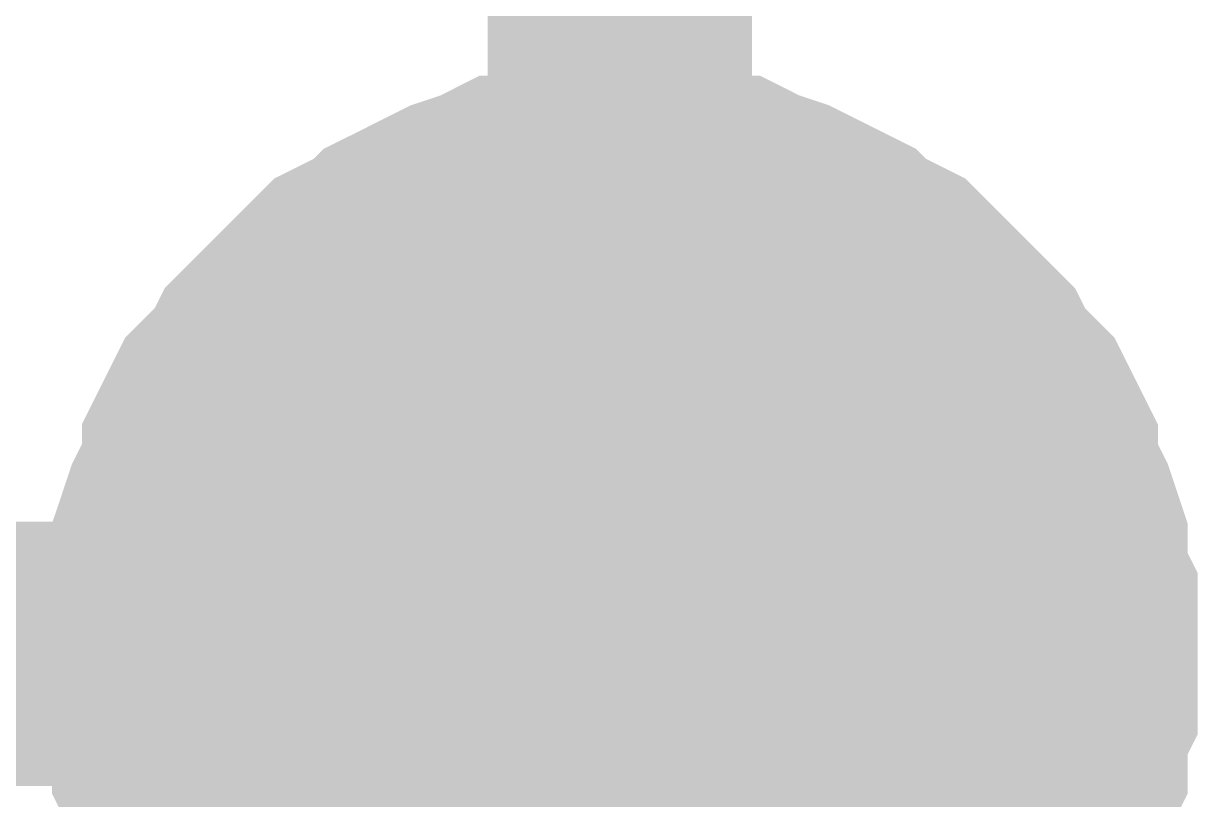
# Model space of a CAD drawing. Header units: inches. Extents: x 0 to 432, y 0 to 280.
# Drawn here: x 177.129 to 178.461, y 136.986 to 137.865 of the extents above; entities that cross this region are included whole.
import ezdxf

# ---------------------------------------------------------------- set-up
doc = ezdxf.new("R2010")
doc.units = ezdxf.units.IN
doc.layers.add('Sheet', color=255, linetype='Continuous')

msp = doc.modelspace()

# ---------------------------------------------------------------- linework, layer by layer
at = {"layer": 'Sheet'}
for points in [[(170.1908, 144.7759, 0.2997, 0.2997, 0), (177.8053, 144.7759, 0.2997, 0.2997, 0), (177.8053, 137.1508, 0.2997, 0.2997, 0), (167.6415, 137.1508, 0.2997, 0.2997, 0)], [(177.2999, 137.1508, 0.2997, 0.2997, 0), (177.2999, 137.1733, 0.2997, 0.2997, 0), (177.2999, 137.207, 0.2997, 0.2997, 0), (177.3111, 137.2294, 0.2997, 0.2997, 0), (177.3111, 137.2519, 0.2997, 0.2997, 0), (177.3111, 137.2743, 0.2997, 0.2997, 0), (177.3224, 137.308, 0.2997, 0.2997, 0), (177.3336, 137.3305, 0.2997, 0.2997, 0), (177.3448, 137.353, 0.2997, 0.2997, 0), (177.3448, 137.3754, 0.2997, 0.2997, 0), (177.3561, 137.3979, 0.2997, 0.2997, 0), (177.3673, 137.4203, 0.2997, 0.2997, 0), (177.3897, 137.4428, 0.2997, 0.2997, 0), (177.401, 137.454, 0.2997, 0.2997, 0), (177.4122, 137.4765, 0.2997, 0.2997, 0), (177.4347, 137.4989, 0.2997, 0.2997, 0), (177.4459, 137.5102, 0.2997, 0.2997, 0), (177.4684, 137.5326, 0.2997, 0.2997, 0), (177.4796, 137.5439, 0.2997, 0.2997, 0), (177.5021, 137.5663, 0.2997, 0.2997, 0), (177.5245, 137.5775, 0.2997, 0.2997, 0), (177.547, 137.5888, 0.2997, 0.2997, 0), (177.5582, 137.6, 0.2997, 0.2997, 0), (177.5807, 137.6112, 0.2997, 0.2997, 0), (177.6031, 137.6225, 0.2997, 0.2997, 0), (177.6256, 137.6337, 0.2997, 0.2997, 0), (177.6593, 137.6449, 0.2997, 0.2997, 0), (177.6817, 137.6562, 0.2997, 0.2997, 0), (177.7042, 137.6562, 0.2997, 0.2997, 0), (177.7267, 137.6562, 0.2997, 0.2997, 0), (177.7491, 137.6674, 0.2997, 0.2997, 0), (177.7828, 137.6674, 0.2997, 0.2997, 0), (177.8053, 137.6674, 0.2997, 0.2997, 0)], [(177.2999, 137.1508, 0.2997, 0.2997, 0), (177.2999, 137.1733, 0.2997, 0.2997, 0), (177.2999, 137.207, 0.2997, 0.2997, 0), (177.3111, 137.2294, 0.2997, 0.2997, 0), (177.3111, 137.2519, 0.2997, 0.2997, 0), (177.3111, 137.2743, 0.2997, 0.2997, 0), (177.3224, 137.308, 0.2997, 0.2997, 0), (177.3336, 137.3305, 0.2997, 0.2997, 0), (177.3448, 137.353, 0.2997, 0.2997, 0), (177.3448, 137.3754, 0.2997, 0.2997, 0), (177.3561, 137.3979, 0.2997, 0.2997, 0), (177.3673, 137.4203, 0.2997, 0.2997, 0), (177.3897, 137.4428, 0.2997, 0.2997, 0), (177.401, 137.454, 0.2997, 0.2997, 0), (177.4122, 137.4765, 0.2997, 0.2997, 0), (177.4347, 137.4989, 0.2997, 0.2997, 0), (177.4459, 137.5102, 0.2997, 0.2997, 0), (177.4684, 137.5326, 0.2997, 0.2997, 0), (177.4796, 137.5439, 0.2997, 0.2997, 0), (177.5021, 137.5663, 0.2997, 0.2997, 0), (177.5245, 137.5775, 0.2997, 0.2997, 0), (177.547, 137.5888, 0.2997, 0.2997, 0), (177.5582, 137.6, 0.2997, 0.2997, 0), (177.5807, 137.6112, 0.2997, 0.2997, 0), (177.6031, 137.6225, 0.2997, 0.2997, 0), (177.6256, 137.6337, 0.2997, 0.2997, 0), (177.6593, 137.6449, 0.2997, 0.2997, 0), (177.6817, 137.6562, 0.2997, 0.2997, 0), (177.7042, 137.6562, 0.2997, 0.2997, 0), (177.7267, 137.6562, 0.2997, 0.2997, 0), (177.7491, 137.6674, 0.2997, 0.2997, 0), (177.7828, 137.6674, 0.2997, 0.2997, 0), (177.8053, 137.6674, 0.2997, 0.2997, 0)], [(177.2999, 137.1508, 0.2997, 0.2997, 0), (177.2999, 137.1733, 0.2997, 0.2997, 0), (177.2999, 137.207, 0.2997, 0.2997, 0), (177.3111, 137.2294, 0.2997, 0.2997, 0), (177.3111, 137.2519, 0.2997, 0.2997, 0), (177.3111, 137.2743, 0.2997, 0.2997, 0), (177.3224, 137.308, 0.2997, 0.2997, 0), (177.3336, 137.3305, 0.2997, 0.2997, 0), (177.3448, 137.353, 0.2997, 0.2997, 0), (177.3448, 137.3754, 0.2997, 0.2997, 0), (177.3561, 137.3979, 0.2997, 0.2997, 0), (177.3673, 137.4203, 0.2997, 0.2997, 0), (177.3897, 137.4428, 0.2997, 0.2997, 0), (177.401, 137.454, 0.2997, 0.2997, 0), (177.4122, 137.4765, 0.2997, 0.2997, 0), (177.4347, 137.4989, 0.2997, 0.2997, 0), (177.4459, 137.5102, 0.2997, 0.2997, 0), (177.4684, 137.5326, 0.2997, 0.2997, 0), (177.4796, 137.5439, 0.2997, 0.2997, 0), (177.5021, 137.5663, 0.2997, 0.2997, 0), (177.5245, 137.5775, 0.2997, 0.2997, 0), (177.547, 137.5888, 0.2997, 0.2997, 0), (177.5582, 137.6, 0.2997, 0.2997, 0), (177.5807, 137.6112, 0.2997, 0.2997, 0), (177.6031, 137.6225, 0.2997, 0.2997, 0), (177.6256, 137.6337, 0.2997, 0.2997, 0), (177.6593, 137.6449, 0.2997, 0.2997, 0), (177.6817, 137.6562, 0.2997, 0.2997, 0), (177.7042, 137.6562, 0.2997, 0.2997, 0), (177.7267, 137.6562, 0.2997, 0.2997, 0), (177.7491, 137.6674, 0.2997, 0.2997, 0), (177.7828, 137.6674, 0.2997, 0.2997, 0), (177.8053, 137.6674, 0.2997, 0.2997, 0)], [(177.2999, 137.1508, 0.2997, 0.2997, 0), (177.2999, 137.1733, 0.2997, 0.2997, 0), (177.2999, 137.207, 0.2997, 0.2997, 0), (177.3111, 137.2294, 0.2997, 0.2997, 0), (177.3111, 137.2519, 0.2997, 0.2997, 0), (177.3111, 137.2743, 0.2997, 0.2997, 0), (177.3224, 137.308, 0.2997, 0.2997, 0), (177.3336, 137.3305, 0.2997, 0.2997, 0), (177.3448, 137.353, 0.2997, 0.2997, 0), (177.3448, 137.3754, 0.2997, 0.2997, 0), (177.3561, 137.3979, 0.2997, 0.2997, 0), (177.3673, 137.4203, 0.2997, 0.2997, 0), (177.3897, 137.4428, 0.2997, 0.2997, 0), (177.401, 137.454, 0.2997, 0.2997, 0), (177.4122, 137.4765, 0.2997, 0.2997, 0), (177.4347, 137.4989, 0.2997, 0.2997, 0), (177.4459, 137.5102, 0.2997, 0.2997, 0), (177.4684, 137.5326, 0.2997, 0.2997, 0), (177.4796, 137.5439, 0.2997, 0.2997, 0), (177.5021, 137.5663, 0.2997, 0.2997, 0), (177.5245, 137.5775, 0.2997, 0.2997, 0), (177.547, 137.5888, 0.2997, 0.2997, 0), (177.5582, 137.6, 0.2997, 0.2997, 0), (177.5807, 137.6112, 0.2997, 0.2997, 0), (177.6031, 137.6225, 0.2997, 0.2997, 0), (177.6256, 137.6337, 0.2997, 0.2997, 0), (177.6593, 137.6449, 0.2997, 0.2997, 0), (177.6817, 137.6562, 0.2997, 0.2997, 0), (177.7042, 137.6562, 0.2997, 0.2997, 0), (177.7267, 137.6562, 0.2997, 0.2997, 0), (177.7491, 137.6674, 0.2997, 0.2997, 0), (177.7828, 137.6674, 0.2997, 0.2997, 0), (177.8053, 137.6674, 0.2997, 0.2997, 0)], [(177.8053, 137.6674, 0.2997, 0.2997, 0), (177.8053, 137.6674, 0.2997, 0.2997, 0)], [(177.8053, 137.6674, 0.2997, 0.2997, 0), (177.8277, 137.6674, 0.2997, 0.2997, 0), (177.8614, 137.6674, 0.2997, 0.2997, 0), (177.8839, 137.6562, 0.2997, 0.2997, 0), (177.9064, 137.6562, 0.2997, 0.2997, 0), (177.9288, 137.6562, 0.2997, 0.2997, 0), (177.9513, 137.6449, 0.2997, 0.2997, 0), (177.985, 137.6337, 0.2997, 0.2997, 0), (178.0074, 137.6225, 0.2997, 0.2997, 0), (178.0299, 137.6112, 0.2997, 0.2997, 0), (178.0524, 137.6, 0.2997, 0.2997, 0), (178.0636, 137.5888, 0.2997, 0.2997, 0), (178.0861, 137.5775, 0.2997, 0.2997, 0), (178.1085, 137.5663, 0.2997, 0.2997, 0), (178.131, 137.5439, 0.2997, 0.2997, 0), (178.1422, 137.5326, 0.2997, 0.2997, 0), (178.1647, 137.5102, 0.2997, 0.2997, 0), (178.1759, 137.4989, 0.2997, 0.2997, 0), (178.1984, 137.4765, 0.2997, 0.2997, 0), (178.2096, 137.454, 0.2997, 0.2997, 0), (178.2208, 137.4428, 0.2997, 0.2997, 0), (178.2433, 137.4203, 0.2997, 0.2997, 0), (178.2545, 137.3979, 0.2997, 0.2997, 0), (178.2657, 137.3754, 0.2997, 0.2997, 0), (178.2657, 137.353, 0.2997, 0.2997, 0), (178.277, 137.3305, 0.2997, 0.2997, 0), (178.2882, 137.308, 0.2997, 0.2997, 0), (178.2994, 137.2743, 0.2997, 0.2997, 0), (178.2994, 137.2519, 0.2997, 0.2997, 0), (178.2994, 137.2294, 0.2997, 0.2997, 0), (178.3107, 137.207, 0.2997, 0.2997, 0), (178.3107, 137.1733, 0.2997, 0.2997, 0), (178.3107, 137.1508, 0.2997, 0.2997, 0)], [(177.8053, 137.6674, 0.2997, 0.2997, 0), (177.8053, 137.6674, 0.2997, 0.2997, 0)], [(177.8053, 137.6674, 0.2997, 0.2997, 0), (177.8277, 137.6674, 0.2997, 0.2997, 0), (177.8614, 137.6674, 0.2997, 0.2997, 0), (177.8839, 137.6562, 0.2997, 0.2997, 0), (177.9064, 137.6562, 0.2997, 0.2997, 0), (177.9288, 137.6562, 0.2997, 0.2997, 0), (177.9513, 137.6449, 0.2997, 0.2997, 0), (177.985, 137.6337, 0.2997, 0.2997, 0), (178.0074, 137.6225, 0.2997, 0.2997, 0), (178.0299, 137.6112, 0.2997, 0.2997, 0), (178.0524, 137.6, 0.2997, 0.2997, 0), (178.0636, 137.5888, 0.2997, 0.2997, 0), (178.0861, 137.5775, 0.2997, 0.2997, 0), (178.1085, 137.5663, 0.2997, 0.2997, 0), (178.131, 137.5439, 0.2997, 0.2997, 0), (178.1422, 137.5326, 0.2997, 0.2997, 0), (178.1647, 137.5102, 0.2997, 0.2997, 0), (178.1759, 137.4989, 0.2997, 0.2997, 0), (178.1984, 137.4765, 0.2997, 0.2997, 0), (178.2096, 137.454, 0.2997, 0.2997, 0), (178.2208, 137.4428, 0.2997, 0.2997, 0), (178.2433, 137.4203, 0.2997, 0.2997, 0), (178.2545, 137.3979, 0.2997, 0.2997, 0), (178.2657, 137.3754, 0.2997, 0.2997, 0), (178.2657, 137.353, 0.2997, 0.2997, 0), (178.277, 137.3305, 0.2997, 0.2997, 0), (178.2882, 137.308, 0.2997, 0.2997, 0), (178.2994, 137.2743, 0.2997, 0.2997, 0), (178.2994, 137.2519, 0.2997, 0.2997, 0), (178.2994, 137.2294, 0.2997, 0.2997, 0), (178.3107, 137.207, 0.2997, 0.2997, 0), (178.3107, 137.1733, 0.2997, 0.2997, 0), (178.3107, 137.1508, 0.2997, 0.2997, 0)], [(177.8053, 137.6674, 0.2997, 0.2997, 0), (177.8053, 137.6674, 0.2997, 0.2997, 0)], [(177.8053, 137.6674, 0.2997, 0.2997, 0), (177.8277, 137.6674, 0.2997, 0.2997, 0), (177.8614, 137.6674, 0.2997, 0.2997, 0), (177.8839, 137.6562, 0.2997, 0.2997, 0), (177.9064, 137.6562, 0.2997, 0.2997, 0), (177.9288, 137.6562, 0.2997, 0.2997, 0), (177.9513, 137.6449, 0.2997, 0.2997, 0), (177.985, 137.6337, 0.2997, 0.2997, 0), (178.0074, 137.6225, 0.2997, 0.2997, 0), (178.0299, 137.6112, 0.2997, 0.2997, 0), (178.0524, 137.6, 0.2997, 0.2997, 0), (178.0636, 137.5888, 0.2997, 0.2997, 0), (178.0861, 137.5775, 0.2997, 0.2997, 0), (178.1085, 137.5663, 0.2997, 0.2997, 0), (178.131, 137.5439, 0.2997, 0.2997, 0), (178.1422, 137.5326, 0.2997, 0.2997, 0), (178.1647, 137.5102, 0.2997, 0.2997, 0), (178.1759, 137.4989, 0.2997, 0.2997, 0), (178.1984, 137.4765, 0.2997, 0.2997, 0), (178.2096, 137.454, 0.2997, 0.2997, 0), (178.2208, 137.4428, 0.2997, 0.2997, 0), (178.2433, 137.4203, 0.2997, 0.2997, 0), (178.2545, 137.3979, 0.2997, 0.2997, 0), (178.2657, 137.3754, 0.2997, 0.2997, 0), (178.2657, 137.353, 0.2997, 0.2997, 0), (178.277, 137.3305, 0.2997, 0.2997, 0), (178.2882, 137.308, 0.2997, 0.2997, 0), (178.2994, 137.2743, 0.2997, 0.2997, 0), (178.2994, 137.2519, 0.2997, 0.2997, 0), (178.2994, 137.2294, 0.2997, 0.2997, 0), (178.3107, 137.207, 0.2997, 0.2997, 0), (178.3107, 137.1733, 0.2997, 0.2997, 0), (178.3107, 137.1508, 0.2997, 0.2997, 0)], [(177.8053, 137.6674, 0.2997, 0.2997, 0), (177.8053, 137.6674, 0.2997, 0.2997, 0)], [(177.8053, 137.6674, 0.2997, 0.2997, 0), (177.8277, 137.6674, 0.2997, 0.2997, 0), (177.8614, 137.6674, 0.2997, 0.2997, 0), (177.8839, 137.6562, 0.2997, 0.2997, 0), (177.9064, 137.6562, 0.2997, 0.2997, 0), (177.9288, 137.6562, 0.2997, 0.2997, 0), (177.9513, 137.6449, 0.2997, 0.2997, 0), (177.985, 137.6337, 0.2997, 0.2997, 0), (178.0074, 137.6225, 0.2997, 0.2997, 0), (178.0299, 137.6112, 0.2997, 0.2997, 0), (178.0524, 137.6, 0.2997, 0.2997, 0), (178.0636, 137.5888, 0.2997, 0.2997, 0), (178.0861, 137.5775, 0.2997, 0.2997, 0), (178.1085, 137.5663, 0.2997, 0.2997, 0), (178.131, 137.5439, 0.2997, 0.2997, 0), (178.1422, 137.5326, 0.2997, 0.2997, 0), (178.1647, 137.5102, 0.2997, 0.2997, 0), (178.1759, 137.4989, 0.2997, 0.2997, 0), (178.1984, 137.4765, 0.2997, 0.2997, 0), (178.2096, 137.454, 0.2997, 0.2997, 0), (178.2208, 137.4428, 0.2997, 0.2997, 0), (178.2433, 137.4203, 0.2997, 0.2997, 0), (178.2545, 137.3979, 0.2997, 0.2997, 0), (178.2657, 137.3754, 0.2997, 0.2997, 0), (178.2657, 137.353, 0.2997, 0.2997, 0), (178.277, 137.3305, 0.2997, 0.2997, 0), (178.2882, 137.308, 0.2997, 0.2997, 0), (178.2994, 137.2743, 0.2997, 0.2997, 0), (178.2994, 137.2519, 0.2997, 0.2997, 0), (178.2994, 137.2294, 0.2997, 0.2997, 0), (178.3107, 137.207, 0.2997, 0.2997, 0), (178.3107, 137.1733, 0.2997, 0.2997, 0), (178.3107, 137.1508, 0.2997, 0.2997, 0)], [(177.2999, 137.1508, 0.0991, 0.0991, 0), (177.2999, 137.1733, 0.0991, 0.0991, 0), (177.2999, 137.207, 0.0991, 0.0991, 0), (177.3111, 137.2294, 0.0991, 0.0991, 0), (177.3111, 137.2519, 0.0991, 0.0991, 0), (177.3111, 137.2743, 0.0991, 0.0991, 0), (177.3224, 137.308, 0.0991, 0.0991, 0), (177.3336, 137.3305, 0.0991, 0.0991, 0), (177.3448, 137.353, 0.0991, 0.0991, 0), (177.3448, 137.3754, 0.0991, 0.0991, 0), (177.3561, 137.3979, 0.0991, 0.0991, 0), (177.3673, 137.4203, 0.0991, 0.0991, 0), (177.3897, 137.4428, 0.0991, 0.0991, 0), (177.401, 137.454, 0.0991, 0.0991, 0), (177.4122, 137.4765, 0.0991, 0.0991, 0), (177.4347, 137.4989, 0.0991, 0.0991, 0), (177.4459, 137.5102, 0.0991, 0.0991, 0), (177.4684, 137.5326, 0.0991, 0.0991, 0), (177.4796, 137.5439, 0.0991, 0.0991, 0), (177.5021, 137.5663, 0.0991, 0.0991, 0), (177.5245, 137.5775, 0.0991, 0.0991, 0), (177.547, 137.5888, 0.0991, 0.0991, 0), (177.5582, 137.6, 0.0991, 0.0991, 0), (177.5807, 137.6112, 0.0991, 0.0991, 0), (177.6031, 137.6225, 0.0991, 0.0991, 0), (177.6256, 137.6337, 0.0991, 0.0991, 0), (177.6593, 137.6449, 0.0991, 0.0991, 0), (177.6817, 137.6562, 0.0991, 0.0991, 0), (177.7042, 137.6562, 0.0991, 0.0991, 0), (177.7267, 137.6562, 0.0991, 0.0991, 0), (177.7491, 137.6674, 0.0991, 0.0991, 0), (177.7828, 137.6674, 0.0991, 0.0991, 0), (177.8053, 137.6674, 0.0991, 0.0991, 0)], [(177.2999, 137.1508, 0.0991, 0.0991, 0), (177.2999, 137.1733, 0.0991, 0.0991, 0), (177.2999, 137.207, 0.0991, 0.0991, 0), (177.3111, 137.2294, 0.0991, 0.0991, 0), (177.3111, 137.2519, 0.0991, 0.0991, 0), (177.3111, 137.2743, 0.0991, 0.0991, 0), (177.3224, 137.308, 0.0991, 0.0991, 0), (177.3336, 137.3305, 0.0991, 0.0991, 0), (177.3448, 137.353, 0.0991, 0.0991, 0), (177.3448, 137.3754, 0.0991, 0.0991, 0), (177.3561, 137.3979, 0.0991, 0.0991, 0), (177.3673, 137.4203, 0.0991, 0.0991, 0), (177.3897, 137.4428, 0.0991, 0.0991, 0), (177.401, 137.454, 0.0991, 0.0991, 0), (177.4122, 137.4765, 0.0991, 0.0991, 0), (177.4347, 137.4989, 0.0991, 0.0991, 0), (177.4459, 137.5102, 0.0991, 0.0991, 0), (177.4684, 137.5326, 0.0991, 0.0991, 0), (177.4796, 137.5439, 0.0991, 0.0991, 0), (177.5021, 137.5663, 0.0991, 0.0991, 0), (177.5245, 137.5775, 0.0991, 0.0991, 0), (177.547, 137.5888, 0.0991, 0.0991, 0), (177.5582, 137.6, 0.0991, 0.0991, 0), (177.5807, 137.6112, 0.0991, 0.0991, 0), (177.6031, 137.6225, 0.0991, 0.0991, 0), (177.6256, 137.6337, 0.0991, 0.0991, 0), (177.6593, 137.6449, 0.0991, 0.0991, 0), (177.6817, 137.6562, 0.0991, 0.0991, 0), (177.7042, 137.6562, 0.0991, 0.0991, 0), (177.7267, 137.6562, 0.0991, 0.0991, 0), (177.7491, 137.6674, 0.0991, 0.0991, 0), (177.7828, 137.6674, 0.0991, 0.0991, 0), (177.8053, 137.6674, 0.0991, 0.0991, 0)], [(177.2999, 137.1508, 0.0991, 0.0991, 0), (177.2999, 137.1733, 0.0991, 0.0991, 0), (177.2999, 137.207, 0.0991, 0.0991, 0), (177.3111, 137.2294, 0.0991, 0.0991, 0), (177.3111, 137.2519, 0.0991, 0.0991, 0), (177.3111, 137.2743, 0.0991, 0.0991, 0), (177.3224, 137.308, 0.0991, 0.0991, 0), (177.3336, 137.3305, 0.0991, 0.0991, 0), (177.3448, 137.353, 0.0991, 0.0991, 0), (177.3448, 137.3754, 0.0991, 0.0991, 0), (177.3561, 137.3979, 0.0991, 0.0991, 0), (177.3673, 137.4203, 0.0991, 0.0991, 0), (177.3897, 137.4428, 0.0991, 0.0991, 0), (177.401, 137.454, 0.0991, 0.0991, 0), (177.4122, 137.4765, 0.0991, 0.0991, 0), (177.4347, 137.4989, 0.0991, 0.0991, 0), (177.4459, 137.5102, 0.0991, 0.0991, 0), (177.4684, 137.5326, 0.0991, 0.0991, 0), (177.4796, 137.5439, 0.0991, 0.0991, 0), (177.5021, 137.5663, 0.0991, 0.0991, 0), (177.5245, 137.5775, 0.0991, 0.0991, 0), (177.547, 137.5888, 0.0991, 0.0991, 0), (177.5582, 137.6, 0.0991, 0.0991, 0), (177.5807, 137.6112, 0.0991, 0.0991, 0), (177.6031, 137.6225, 0.0991, 0.0991, 0), (177.6256, 137.6337, 0.0991, 0.0991, 0), (177.6593, 137.6449, 0.0991, 0.0991, 0), (177.6817, 137.6562, 0.0991, 0.0991, 0), (177.7042, 137.6562, 0.0991, 0.0991, 0), (177.7267, 137.6562, 0.0991, 0.0991, 0), (177.7491, 137.6674, 0.0991, 0.0991, 0), (177.7828, 137.6674, 0.0991, 0.0991, 0), (177.8053, 137.6674, 0.0991, 0.0991, 0)], [(177.2999, 137.1508, 0.0991, 0.0991, 0), (177.2999, 137.1733, 0.0991, 0.0991, 0), (177.2999, 137.207, 0.0991, 0.0991, 0), (177.3111, 137.2294, 0.0991, 0.0991, 0), (177.3111, 137.2519, 0.0991, 0.0991, 0), (177.3111, 137.2743, 0.0991, 0.0991, 0), (177.3224, 137.308, 0.0991, 0.0991, 0), (177.3336, 137.3305, 0.0991, 0.0991, 0), (177.3448, 137.353, 0.0991, 0.0991, 0), (177.3448, 137.3754, 0.0991, 0.0991, 0), (177.3561, 137.3979, 0.0991, 0.0991, 0), (177.3673, 137.4203, 0.0991, 0.0991, 0), (177.3897, 137.4428, 0.0991, 0.0991, 0), (177.401, 137.454, 0.0991, 0.0991, 0), (177.4122, 137.4765, 0.0991, 0.0991, 0), (177.4347, 137.4989, 0.0991, 0.0991, 0), (177.4459, 137.5102, 0.0991, 0.0991, 0), (177.4684, 137.5326, 0.0991, 0.0991, 0), (177.4796, 137.5439, 0.0991, 0.0991, 0), (177.5021, 137.5663, 0.0991, 0.0991, 0), (177.5245, 137.5775, 0.0991, 0.0991, 0), (177.547, 137.5888, 0.0991, 0.0991, 0), (177.5582, 137.6, 0.0991, 0.0991, 0), (177.5807, 137.6112, 0.0991, 0.0991, 0), (177.6031, 137.6225, 0.0991, 0.0991, 0), (177.6256, 137.6337, 0.0991, 0.0991, 0), (177.6593, 137.6449, 0.0991, 0.0991, 0), (177.6817, 137.6562, 0.0991, 0.0991, 0), (177.7042, 137.6562, 0.0991, 0.0991, 0), (177.7267, 137.6562, 0.0991, 0.0991, 0), (177.7491, 137.6674, 0.0991, 0.0991, 0), (177.7828, 137.6674, 0.0991, 0.0991, 0), (177.8053, 137.6674, 0.0991, 0.0991, 0)], [(177.8053, 137.6674, 0.0991, 0.0991, 0), (177.8053, 137.6674, 0.0991, 0.0991, 0)], [(177.8053, 137.6674, 0.0991, 0.0991, 0), (177.8277, 137.6674, 0.0991, 0.0991, 0), (177.8614, 137.6674, 0.0991, 0.0991, 0), (177.8839, 137.6562, 0.0991, 0.0991, 0), (177.9064, 137.6562, 0.0991, 0.0991, 0), (177.9288, 137.6562, 0.0991, 0.0991, 0), (177.9513, 137.6449, 0.0991, 0.0991, 0), (177.985, 137.6337, 0.0991, 0.0991, 0), (178.0074, 137.6225, 0.0991, 0.0991, 0), (178.0299, 137.6112, 0.0991, 0.0991, 0), (178.0524, 137.6, 0.0991, 0.0991, 0), (178.0636, 137.5888, 0.0991, 0.0991, 0), (178.0861, 137.5775, 0.0991, 0.0991, 0), (178.1085, 137.5663, 0.0991, 0.0991, 0), (178.131, 137.5439, 0.0991, 0.0991, 0), (178.1422, 137.5326, 0.0991, 0.0991, 0), (178.1647, 137.5102, 0.0991, 0.0991, 0), (178.1759, 137.4989, 0.0991, 0.0991, 0), (178.1984, 137.4765, 0.0991, 0.0991, 0), (178.2096, 137.454, 0.0991, 0.0991, 0), (178.2208, 137.4428, 0.0991, 0.0991, 0), (178.2433, 137.4203, 0.0991, 0.0991, 0), (178.2545, 137.3979, 0.0991, 0.0991, 0), (178.2657, 137.3754, 0.0991, 0.0991, 0), (178.2657, 137.353, 0.0991, 0.0991, 0), (178.277, 137.3305, 0.0991, 0.0991, 0), (178.2882, 137.308, 0.0991, 0.0991, 0), (178.2994, 137.2743, 0.0991, 0.0991, 0), (178.2994, 137.2519, 0.0991, 0.0991, 0), (178.2994, 137.2294, 0.0991, 0.0991, 0), (178.3107, 137.207, 0.0991, 0.0991, 0), (178.3107, 137.1733, 0.0991, 0.0991, 0), (178.3107, 137.1508, 0.0991, 0.0991, 0)], [(177.8053, 137.6674, 0.0991, 0.0991, 0), (177.8053, 137.6674, 0.0991, 0.0991, 0)], [(177.8053, 137.6674, 0.0991, 0.0991, 0), (177.8277, 137.6674, 0.0991, 0.0991, 0), (177.8614, 137.6674, 0.0991, 0.0991, 0), (177.8839, 137.6562, 0.0991, 0.0991, 0), (177.9064, 137.6562, 0.0991, 0.0991, 0), (177.9288, 137.6562, 0.0991, 0.0991, 0), (177.9513, 137.6449, 0.0991, 0.0991, 0), (177.985, 137.6337, 0.0991, 0.0991, 0), (178.0074, 137.6225, 0.0991, 0.0991, 0), (178.0299, 137.6112, 0.0991, 0.0991, 0), (178.0524, 137.6, 0.0991, 0.0991, 0), (178.0636, 137.5888, 0.0991, 0.0991, 0), (178.0861, 137.5775, 0.0991, 0.0991, 0), (178.1085, 137.5663, 0.0991, 0.0991, 0), (178.131, 137.5439, 0.0991, 0.0991, 0), (178.1422, 137.5326, 0.0991, 0.0991, 0), (178.1647, 137.5102, 0.0991, 0.0991, 0), (178.1759, 137.4989, 0.0991, 0.0991, 0), (178.1984, 137.4765, 0.0991, 0.0991, 0), (178.2096, 137.454, 0.0991, 0.0991, 0), (178.2208, 137.4428, 0.0991, 0.0991, 0), (178.2433, 137.4203, 0.0991, 0.0991, 0), (178.2545, 137.3979, 0.0991, 0.0991, 0), (178.2657, 137.3754, 0.0991, 0.0991, 0), (178.2657, 137.353, 0.0991, 0.0991, 0), (178.277, 137.3305, 0.0991, 0.0991, 0), (178.2882, 137.308, 0.0991, 0.0991, 0), (178.2994, 137.2743, 0.0991, 0.0991, 0), (178.2994, 137.2519, 0.0991, 0.0991, 0), (178.2994, 137.2294, 0.0991, 0.0991, 0), (178.3107, 137.207, 0.0991, 0.0991, 0), (178.3107, 137.1733, 0.0991, 0.0991, 0), (178.3107, 137.1508, 0.0991, 0.0991, 0)], [(177.8053, 137.6674, 0.0991, 0.0991, 0), (177.8053, 137.6674, 0.0991, 0.0991, 0)], [(177.8053, 137.6674, 0.0991, 0.0991, 0), (177.8277, 137.6674, 0.0991, 0.0991, 0), (177.8614, 137.6674, 0.0991, 0.0991, 0), (177.8839, 137.6562, 0.0991, 0.0991, 0), (177.9064, 137.6562, 0.0991, 0.0991, 0), (177.9288, 137.6562, 0.0991, 0.0991, 0), (177.9513, 137.6449, 0.0991, 0.0991, 0), (177.985, 137.6337, 0.0991, 0.0991, 0), (178.0074, 137.6225, 0.0991, 0.0991, 0), (178.0299, 137.6112, 0.0991, 0.0991, 0), (178.0524, 137.6, 0.0991, 0.0991, 0), (178.0636, 137.5888, 0.0991, 0.0991, 0), (178.0861, 137.5775, 0.0991, 0.0991, 0), (178.1085, 137.5663, 0.0991, 0.0991, 0), (178.131, 137.5439, 0.0991, 0.0991, 0), (178.1422, 137.5326, 0.0991, 0.0991, 0), (178.1647, 137.5102, 0.0991, 0.0991, 0), (178.1759, 137.4989, 0.0991, 0.0991, 0), (178.1984, 137.4765, 0.0991, 0.0991, 0), (178.2096, 137.454, 0.0991, 0.0991, 0), (178.2208, 137.4428, 0.0991, 0.0991, 0), (178.2433, 137.4203, 0.0991, 0.0991, 0), (178.2545, 137.3979, 0.0991, 0.0991, 0), (178.2657, 137.3754, 0.0991, 0.0991, 0), (178.2657, 137.353, 0.0991, 0.0991, 0), (178.277, 137.3305, 0.0991, 0.0991, 0), (178.2882, 137.308, 0.0991, 0.0991, 0), (178.2994, 137.2743, 0.0991, 0.0991, 0), (178.2994, 137.2519, 0.0991, 0.0991, 0), (178.2994, 137.2294, 0.0991, 0.0991, 0), (178.3107, 137.207, 0.0991, 0.0991, 0), (178.3107, 137.1733, 0.0991, 0.0991, 0), (178.3107, 137.1508, 0.0991, 0.0991, 0)], [(177.8053, 137.6674, 0.0991, 0.0991, 0), (177.8053, 137.6674, 0.0991, 0.0991, 0)], [(177.8053, 137.6674, 0.0991, 0.0991, 0), (177.8277, 137.6674, 0.0991, 0.0991, 0), (177.8614, 137.6674, 0.0991, 0.0991, 0), (177.8839, 137.6562, 0.0991, 0.0991, 0), (177.9064, 137.6562, 0.0991, 0.0991, 0), (177.9288, 137.6562, 0.0991, 0.0991, 0), (177.9513, 137.6449, 0.0991, 0.0991, 0), (177.985, 137.6337, 0.0991, 0.0991, 0), (178.0074, 137.6225, 0.0991, 0.0991, 0), (178.0299, 137.6112, 0.0991, 0.0991, 0), (178.0524, 137.6, 0.0991, 0.0991, 0), (178.0636, 137.5888, 0.0991, 0.0991, 0), (178.0861, 137.5775, 0.0991, 0.0991, 0), (178.1085, 137.5663, 0.0991, 0.0991, 0), (178.131, 137.5439, 0.0991, 0.0991, 0), (178.1422, 137.5326, 0.0991, 0.0991, 0), (178.1647, 137.5102, 0.0991, 0.0991, 0), (178.1759, 137.4989, 0.0991, 0.0991, 0), (178.1984, 137.4765, 0.0991, 0.0991, 0), (178.2096, 137.454, 0.0991, 0.0991, 0), (178.2208, 137.4428, 0.0991, 0.0991, 0), (178.2433, 137.4203, 0.0991, 0.0991, 0), (178.2545, 137.3979, 0.0991, 0.0991, 0), (178.2657, 137.3754, 0.0991, 0.0991, 0), (178.2657, 137.353, 0.0991, 0.0991, 0), (178.277, 137.3305, 0.0991, 0.0991, 0), (178.2882, 137.308, 0.0991, 0.0991, 0), (178.2994, 137.2743, 0.0991, 0.0991, 0), (178.2994, 137.2519, 0.0991, 0.0991, 0), (178.2994, 137.2294, 0.0991, 0.0991, 0), (178.3107, 137.207, 0.0991, 0.0991, 0), (178.3107, 137.1733, 0.0991, 0.0991, 0), (178.3107, 137.1508, 0.0991, 0.0991, 0)], [(172.729, 114.298, 0.2997, 0.2997, 0), (177.8053, 114.298, 0.2997, 0.2997, 0), (177.8053, 126.999, 0.2997, 0.2997, 0), (177.8053, 137.1508, 0.2997, 0.2997, 0)], [(177.4122, 136.8251, 0.2997, 0.2997, 0), (177.401, 136.8476, 0.2997, 0.2997, 0), (177.3897, 136.8701, 0.2997, 0.2997, 0), (177.3673, 136.8925, 0.2997, 0.2997, 0), (177.3561, 136.9038, 0.2997, 0.2997, 0), (177.3448, 136.9262, 0.2997, 0.2997, 0), (177.3448, 136.9487, 0.2997, 0.2997, 0), (177.3336, 136.9711, 0.2997, 0.2997, 0), (177.3224, 137.0048, 0.2997, 0.2997, 0), (177.3111, 137.0273, 0.2997, 0.2997, 0), (177.3111, 137.0497, 0.2997, 0.2997, 0), (177.3111, 137.0722, 0.2997, 0.2997, 0), (177.2999, 137.0947, 0.2997, 0.2997, 0), (177.2999, 137.1284, 0.2997, 0.2997, 0), (177.2999, 137.1508, 0.2997, 0.2997, 0)], [(177.2999, 137.1508, 0.2997, 0.2997, 0), (177.2999, 137.1508, 0.2997, 0.2997, 0)], [(177.4122, 136.8251, 0.2997, 0.2997, 0), (177.401, 136.8476, 0.2997, 0.2997, 0), (177.3897, 136.8701, 0.2997, 0.2997, 0), (177.3673, 136.8925, 0.2997, 0.2997, 0), (177.3561, 136.9038, 0.2997, 0.2997, 0), (177.3448, 136.9262, 0.2997, 0.2997, 0), (177.3448, 136.9487, 0.2997, 0.2997, 0), (177.3336, 136.9711, 0.2997, 0.2997, 0), (177.3224, 137.0048, 0.2997, 0.2997, 0), (177.3111, 137.0273, 0.2997, 0.2997, 0), (177.3111, 137.0497, 0.2997, 0.2997, 0), (177.3111, 137.0722, 0.2997, 0.2997, 0), (177.2999, 137.0947, 0.2997, 0.2997, 0), (177.2999, 137.1284, 0.2997, 0.2997, 0), (177.2999, 137.1508, 0.2997, 0.2997, 0)], [(177.2999, 137.1508, 0.2997, 0.2997, 0), (177.2999, 137.1508, 0.2997, 0.2997, 0)], [(177.4122, 136.8251, 0.2997, 0.2997, 0), (177.401, 136.8476, 0.2997, 0.2997, 0), (177.3897, 136.8701, 0.2997, 0.2997, 0), (177.3673, 136.8925, 0.2997, 0.2997, 0), (177.3561, 136.9038, 0.2997, 0.2997, 0), (177.3448, 136.9262, 0.2997, 0.2997, 0), (177.3448, 136.9487, 0.2997, 0.2997, 0), (177.3336, 136.9711, 0.2997, 0.2997, 0), (177.3224, 137.0048, 0.2997, 0.2997, 0), (177.3111, 137.0273, 0.2997, 0.2997, 0), (177.3111, 137.0497, 0.2997, 0.2997, 0), (177.3111, 137.0722, 0.2997, 0.2997, 0), (177.2999, 137.0947, 0.2997, 0.2997, 0), (177.2999, 137.1284, 0.2997, 0.2997, 0), (177.2999, 137.1508, 0.2997, 0.2997, 0)], [(177.2999, 137.1508, 0.2997, 0.2997, 0), (177.2999, 137.1508, 0.2997, 0.2997, 0)], [(177.4122, 136.8251, 0.2997, 0.2997, 0), (177.401, 136.8476, 0.2997, 0.2997, 0), (177.3897, 136.8701, 0.2997, 0.2997, 0), (177.3673, 136.8925, 0.2997, 0.2997, 0), (177.3561, 136.9038, 0.2997, 0.2997, 0), (177.3448, 136.9262, 0.2997, 0.2997, 0), (177.3448, 136.9487, 0.2997, 0.2997, 0), (177.3336, 136.9711, 0.2997, 0.2997, 0), (177.3224, 137.0048, 0.2997, 0.2997, 0), (177.3111, 137.0273, 0.2997, 0.2997, 0), (177.3111, 137.0497, 0.2997, 0.2997, 0), (177.3111, 137.0722, 0.2997, 0.2997, 0), (177.2999, 137.0947, 0.2997, 0.2997, 0), (177.2999, 137.1284, 0.2997, 0.2997, 0), (177.2999, 137.1508, 0.2997, 0.2997, 0)], [(177.2999, 137.1508, 0.2997, 0.2997, 0), (177.2999, 137.1508, 0.2997, 0.2997, 0)], [(178.3107, 137.1508, 0.2997, 0.2997, 0), (178.3107, 137.1284, 0.2997, 0.2997, 0), (178.3107, 137.0947, 0.2997, 0.2997, 0), (178.2994, 137.0722, 0.2997, 0.2997, 0), (178.2994, 137.0497, 0.2997, 0.2997, 0), (178.2994, 137.0273, 0.2997, 0.2997, 0), (178.2882, 137.0048, 0.2997, 0.2997, 0), (178.277, 136.9711, 0.2997, 0.2997, 0), (178.2657, 136.9487, 0.2997, 0.2997, 0), (178.2657, 136.9262, 0.2997, 0.2997, 0), (178.2545, 136.9038, 0.2997, 0.2997, 0), (178.2433, 136.8925, 0.2997, 0.2997, 0), (178.2208, 136.8701, 0.2997, 0.2997, 0), (178.2096, 136.8476, 0.2997, 0.2997, 0), (178.1984, 136.8251, 0.2997, 0.2997, 0)], [(178.3107, 137.1508, 0.2997, 0.2997, 0), (178.3107, 137.1284, 0.2997, 0.2997, 0), (178.3107, 137.0947, 0.2997, 0.2997, 0), (178.2994, 137.0722, 0.2997, 0.2997, 0), (178.2994, 137.0497, 0.2997, 0.2997, 0), (178.2994, 137.0273, 0.2997, 0.2997, 0), (178.2882, 137.0048, 0.2997, 0.2997, 0), (178.277, 136.9711, 0.2997, 0.2997, 0), (178.2657, 136.9487, 0.2997, 0.2997, 0), (178.2657, 136.9262, 0.2997, 0.2997, 0), (178.2545, 136.9038, 0.2997, 0.2997, 0), (178.2433, 136.8925, 0.2997, 0.2997, 0), (178.2208, 136.8701, 0.2997, 0.2997, 0), (178.2096, 136.8476, 0.2997, 0.2997, 0), (178.1984, 136.8251, 0.2997, 0.2997, 0)], [(178.3107, 137.1508, 0.2997, 0.2997, 0), (178.3107, 137.1284, 0.2997, 0.2997, 0), (178.3107, 137.0947, 0.2997, 0.2997, 0), (178.2994, 137.0722, 0.2997, 0.2997, 0), (178.2994, 137.0497, 0.2997, 0.2997, 0), (178.2994, 137.0273, 0.2997, 0.2997, 0), (178.2882, 137.0048, 0.2997, 0.2997, 0), (178.277, 136.9711, 0.2997, 0.2997, 0), (178.2657, 136.9487, 0.2997, 0.2997, 0), (178.2657, 136.9262, 0.2997, 0.2997, 0), (178.2545, 136.9038, 0.2997, 0.2997, 0), (178.2433, 136.8925, 0.2997, 0.2997, 0), (178.2208, 136.8701, 0.2997, 0.2997, 0), (178.2096, 136.8476, 0.2997, 0.2997, 0), (178.1984, 136.8251, 0.2997, 0.2997, 0)], [(178.3107, 137.1508, 0.2997, 0.2997, 0), (178.3107, 137.1284, 0.2997, 0.2997, 0), (178.3107, 137.0947, 0.2997, 0.2997, 0), (178.2994, 137.0722, 0.2997, 0.2997, 0), (178.2994, 137.0497, 0.2997, 0.2997, 0), (178.2994, 137.0273, 0.2997, 0.2997, 0), (178.2882, 137.0048, 0.2997, 0.2997, 0), (178.277, 136.9711, 0.2997, 0.2997, 0), (178.2657, 136.9487, 0.2997, 0.2997, 0), (178.2657, 136.9262, 0.2997, 0.2997, 0), (178.2545, 136.9038, 0.2997, 0.2997, 0), (178.2433, 136.8925, 0.2997, 0.2997, 0), (178.2208, 136.8701, 0.2997, 0.2997, 0), (178.2096, 136.8476, 0.2997, 0.2997, 0), (178.1984, 136.8251, 0.2997, 0.2997, 0)], [(178.3107, 137.1508, 0.2997, 0.2997, 0), (178.3107, 137.1508, 0.2997, 0.2997, 0), (178.3107, 137.1508, 0.2997, 0.2997, 0), (178.3107, 137.1508, 0.2997, 0.2997, 0), (178.3107, 137.1508, 0.2997, 0.2997, 0), (178.3107, 137.1508, 0.2997, 0.2997, 0), (178.3107, 137.1508, 0.2997, 0.2997, 0), (178.3107, 137.1508, 0.2997, 0.2997, 0), (178.3107, 137.1508, 0.2997, 0.2997, 0), (178.3107, 137.1508, 0.2997, 0.2997, 0), (178.3107, 137.1508, 0.2997, 0.2997, 0), (178.3107, 137.1508, 0.2997, 0.2997, 0), (178.3107, 137.1508, 0.2997, 0.2997, 0), (178.3107, 137.1508, 0.2997, 0.2997, 0), (178.3107, 137.1508, 0.2997, 0.2997, 0), (178.3107, 137.1508, 0.2997, 0.2997, 0), (178.3107, 137.1508, 0.2997, 0.2997, 0), (178.3107, 137.1508, 0.2997, 0.2997, 0), (178.3107, 137.1508, 0.2997, 0.2997, 0), (178.3107, 137.1508, 0.2997, 0.2997, 0), (178.3107, 137.1508, 0.2997, 0.2997, 0), (178.3107, 137.1508, 0.2997, 0.2997, 0), (178.3107, 137.1508, 0.2997, 0.2997, 0), (178.3107, 137.1508, 0.2997, 0.2997, 0), (178.3107, 137.1508, 0.2997, 0.2997, 0), (178.3107, 137.1508, 0.2997, 0.2997, 0), (178.3107, 137.1508, 0.2997, 0.2997, 0), (178.3107, 137.1508, 0.2997, 0.2997, 0), (178.3107, 137.1508, 0.2997, 0.2997, 0), (178.3107, 137.1508, 0.2997, 0.2997, 0), (178.3107, 137.1508, 0.2997, 0.2997, 0), (178.3107, 137.1508, 0.2997, 0.2997, 0), (178.3107, 137.1508, 0.2997, 0.2997, 0)], [(178.3107, 137.1508, 0.2997, 0.2997, 0), (178.3107, 137.1508, 0.2997, 0.2997, 0)], [(178.3107, 137.1508, 0.2997, 0.2997, 0), (178.3107, 137.1508, 0.2997, 0.2997, 0), (178.3107, 137.1508, 0.2997, 0.2997, 0), (178.3107, 137.1508, 0.2997, 0.2997, 0), (178.3107, 137.1508, 0.2997, 0.2997, 0), (178.3107, 137.1508, 0.2997, 0.2997, 0), (178.3107, 137.1508, 0.2997, 0.2997, 0), (178.3107, 137.1508, 0.2997, 0.2997, 0), (178.3107, 137.1508, 0.2997, 0.2997, 0), (178.3107, 137.1508, 0.2997, 0.2997, 0), (178.3107, 137.1508, 0.2997, 0.2997, 0), (178.3107, 137.1508, 0.2997, 0.2997, 0), (178.3107, 137.1508, 0.2997, 0.2997, 0), (178.3107, 137.1508, 0.2997, 0.2997, 0), (178.3107, 137.1508, 0.2997, 0.2997, 0), (178.3107, 137.1508, 0.2997, 0.2997, 0), (178.3107, 137.1508, 0.2997, 0.2997, 0), (178.3107, 137.1508, 0.2997, 0.2997, 0), (178.3107, 137.1508, 0.2997, 0.2997, 0), (178.3107, 137.1508, 0.2997, 0.2997, 0), (178.3107, 137.1508, 0.2997, 0.2997, 0), (178.3107, 137.1508, 0.2997, 0.2997, 0), (178.3107, 137.1508, 0.2997, 0.2997, 0), (178.3107, 137.1508, 0.2997, 0.2997, 0), (178.3107, 137.1508, 0.2997, 0.2997, 0), (178.3107, 137.1508, 0.2997, 0.2997, 0), (178.3107, 137.1508, 0.2997, 0.2997, 0), (178.3107, 137.1508, 0.2997, 0.2997, 0), (178.3107, 137.1508, 0.2997, 0.2997, 0), (178.3107, 137.1508, 0.2997, 0.2997, 0), (178.3107, 137.1508, 0.2997, 0.2997, 0), (178.3107, 137.1508, 0.2997, 0.2997, 0), (178.3107, 137.1508, 0.2997, 0.2997, 0)], [(178.3107, 137.1508, 0.2997, 0.2997, 0), (178.3107, 137.1508, 0.2997, 0.2997, 0)], [(178.3107, 137.1508, 0.2997, 0.2997, 0), (178.3107, 137.1508, 0.2997, 0.2997, 0), (178.3107, 137.1508, 0.2997, 0.2997, 0), (178.3107, 137.1508, 0.2997, 0.2997, 0), (178.3107, 137.1508, 0.2997, 0.2997, 0), (178.3107, 137.1508, 0.2997, 0.2997, 0), (178.3107, 137.1508, 0.2997, 0.2997, 0), (178.3107, 137.1508, 0.2997, 0.2997, 0), (178.3107, 137.1508, 0.2997, 0.2997, 0), (178.3107, 137.1508, 0.2997, 0.2997, 0), (178.3107, 137.1508, 0.2997, 0.2997, 0), (178.3107, 137.1508, 0.2997, 0.2997, 0), (178.3107, 137.1508, 0.2997, 0.2997, 0), (178.3107, 137.1508, 0.2997, 0.2997, 0), (178.3107, 137.1508, 0.2997, 0.2997, 0), (178.3107, 137.1508, 0.2997, 0.2997, 0), (178.3107, 137.1508, 0.2997, 0.2997, 0), (178.3107, 137.1508, 0.2997, 0.2997, 0), (178.3107, 137.1508, 0.2997, 0.2997, 0), (178.3107, 137.1508, 0.2997, 0.2997, 0), (178.3107, 137.1508, 0.2997, 0.2997, 0), (178.3107, 137.1508, 0.2997, 0.2997, 0), (178.3107, 137.1508, 0.2997, 0.2997, 0), (178.3107, 137.1508, 0.2997, 0.2997, 0), (178.3107, 137.1508, 0.2997, 0.2997, 0), (178.3107, 137.1508, 0.2997, 0.2997, 0), (178.3107, 137.1508, 0.2997, 0.2997, 0), (178.3107, 137.1508, 0.2997, 0.2997, 0), (178.3107, 137.1508, 0.2997, 0.2997, 0), (178.3107, 137.1508, 0.2997, 0.2997, 0), (178.3107, 137.1508, 0.2997, 0.2997, 0), (178.3107, 137.1508, 0.2997, 0.2997, 0), (178.3107, 137.1508, 0.2997, 0.2997, 0)], [(178.3107, 137.1508, 0.2997, 0.2997, 0), (178.3107, 137.1508, 0.2997, 0.2997, 0)], [(178.3107, 137.1508, 0.2997, 0.2997, 0), (178.3107, 137.1508, 0.2997, 0.2997, 0), (178.3107, 137.1508, 0.2997, 0.2997, 0), (178.3107, 137.1508, 0.2997, 0.2997, 0), (178.3107, 137.1508, 0.2997, 0.2997, 0), (178.3107, 137.1508, 0.2997, 0.2997, 0), (178.3107, 137.1508, 0.2997, 0.2997, 0), (178.3107, 137.1508, 0.2997, 0.2997, 0), (178.3107, 137.1508, 0.2997, 0.2997, 0), (178.3107, 137.1508, 0.2997, 0.2997, 0), (178.3107, 137.1508, 0.2997, 0.2997, 0), (178.3107, 137.1508, 0.2997, 0.2997, 0), (178.3107, 137.1508, 0.2997, 0.2997, 0), (178.3107, 137.1508, 0.2997, 0.2997, 0), (178.3107, 137.1508, 0.2997, 0.2997, 0), (178.3107, 137.1508, 0.2997, 0.2997, 0), (178.3107, 137.1508, 0.2997, 0.2997, 0), (178.3107, 137.1508, 0.2997, 0.2997, 0), (178.3107, 137.1508, 0.2997, 0.2997, 0), (178.3107, 137.1508, 0.2997, 0.2997, 0), (178.3107, 137.1508, 0.2997, 0.2997, 0), (178.3107, 137.1508, 0.2997, 0.2997, 0), (178.3107, 137.1508, 0.2997, 0.2997, 0), (178.3107, 137.1508, 0.2997, 0.2997, 0), (178.3107, 137.1508, 0.2997, 0.2997, 0), (178.3107, 137.1508, 0.2997, 0.2997, 0), (178.3107, 137.1508, 0.2997, 0.2997, 0), (178.3107, 137.1508, 0.2997, 0.2997, 0), (178.3107, 137.1508, 0.2997, 0.2997, 0), (178.3107, 137.1508, 0.2997, 0.2997, 0), (178.3107, 137.1508, 0.2997, 0.2997, 0), (178.3107, 137.1508, 0.2997, 0.2997, 0), (178.3107, 137.1508, 0.2997, 0.2997, 0)], [(178.3107, 137.1508, 0.2997, 0.2997, 0), (178.3107, 137.1508, 0.2997, 0.2997, 0)], [(177.3448, 136.9262, 0.0991, 0.0991, 0), (177.3448, 136.9487, 0.0991, 0.0991, 0), (177.3336, 136.9711, 0.0991, 0.0991, 0), (177.3224, 137.0048, 0.0991, 0.0991, 0), (177.3111, 137.0273, 0.0991, 0.0991, 0), (177.3111, 137.0497, 0.0991, 0.0991, 0), (177.3111, 137.0722, 0.0991, 0.0991, 0), (177.2999, 137.0947, 0.0991, 0.0991, 0), (177.2999, 137.1284, 0.0991, 0.0991, 0), (177.2999, 137.1508, 0.0991, 0.0991, 0)], [(177.2999, 137.1508, 0.0991, 0.0991, 0), (177.2999, 137.1508, 0.0991, 0.0991, 0)], [(177.3448, 136.9262, 0.0991, 0.0991, 0), (177.3448, 136.9487, 0.0991, 0.0991, 0), (177.3336, 136.9711, 0.0991, 0.0991, 0), (177.3224, 137.0048, 0.0991, 0.0991, 0), (177.3111, 137.0273, 0.0991, 0.0991, 0), (177.3111, 137.0497, 0.0991, 0.0991, 0), (177.3111, 137.0722, 0.0991, 0.0991, 0), (177.2999, 137.0947, 0.0991, 0.0991, 0), (177.2999, 137.1284, 0.0991, 0.0991, 0), (177.2999, 137.1508, 0.0991, 0.0991, 0)], [(177.2999, 137.1508, 0.0991, 0.0991, 0), (177.2999, 137.1508, 0.0991, 0.0991, 0)], [(177.3448, 136.9262, 0.0991, 0.0991, 0), (177.3448, 136.9487, 0.0991, 0.0991, 0), (177.3336, 136.9711, 0.0991, 0.0991, 0), (177.3224, 137.0048, 0.0991, 0.0991, 0), (177.3111, 137.0273, 0.0991, 0.0991, 0), (177.3111, 137.0497, 0.0991, 0.0991, 0), (177.3111, 137.0722, 0.0991, 0.0991, 0), (177.2999, 137.0947, 0.0991, 0.0991, 0), (177.2999, 137.1284, 0.0991, 0.0991, 0), (177.2999, 137.1508, 0.0991, 0.0991, 0)], [(177.2999, 137.1508, 0.0991, 0.0991, 0), (177.2999, 137.1508, 0.0991, 0.0991, 0)], [(177.3448, 136.9262, 0.0991, 0.0991, 0), (177.3448, 136.9487, 0.0991, 0.0991, 0), (177.3336, 136.9711, 0.0991, 0.0991, 0), (177.3224, 137.0048, 0.0991, 0.0991, 0), (177.3111, 137.0273, 0.0991, 0.0991, 0), (177.3111, 137.0497, 0.0991, 0.0991, 0), (177.3111, 137.0722, 0.0991, 0.0991, 0), (177.2999, 137.0947, 0.0991, 0.0991, 0), (177.2999, 137.1284, 0.0991, 0.0991, 0), (177.2999, 137.1508, 0.0991, 0.0991, 0)], [(177.2999, 137.1508, 0.0991, 0.0991, 0), (177.2999, 137.1508, 0.0991, 0.0991, 0)], [(178.3107, 137.1508, 0.0991, 0.0991, 0), (178.3107, 137.1284, 0.0991, 0.0991, 0), (178.3107, 137.0947, 0.0991, 0.0991, 0), (178.2994, 137.0722, 0.0991, 0.0991, 0), (178.2994, 137.0497, 0.0991, 0.0991, 0), (178.2994, 137.0273, 0.0991, 0.0991, 0), (178.2882, 137.0048, 0.0991, 0.0991, 0), (178.277, 136.9711, 0.0991, 0.0991, 0), (178.2657, 136.9487, 0.0991, 0.0991, 0), (178.2657, 136.9262, 0.0991, 0.0991, 0)], [(178.3107, 137.1508, 0.0991, 0.0991, 0), (178.3107, 137.1284, 0.0991, 0.0991, 0), (178.3107, 137.0947, 0.0991, 0.0991, 0), (178.2994, 137.0722, 0.0991, 0.0991, 0), (178.2994, 137.0497, 0.0991, 0.0991, 0), (178.2994, 137.0273, 0.0991, 0.0991, 0), (178.2882, 137.0048, 0.0991, 0.0991, 0), (178.277, 136.9711, 0.0991, 0.0991, 0), (178.2657, 136.9487, 0.0991, 0.0991, 0), (178.2657, 136.9262, 0.0991, 0.0991, 0)], [(178.3107, 137.1508, 0.0991, 0.0991, 0), (178.3107, 137.1284, 0.0991, 0.0991, 0), (178.3107, 137.0947, 0.0991, 0.0991, 0), (178.2994, 137.0722, 0.0991, 0.0991, 0), (178.2994, 137.0497, 0.0991, 0.0991, 0), (178.2994, 137.0273, 0.0991, 0.0991, 0), (178.2882, 137.0048, 0.0991, 0.0991, 0), (178.277, 136.9711, 0.0991, 0.0991, 0), (178.2657, 136.9487, 0.0991, 0.0991, 0), (178.2657, 136.9262, 0.0991, 0.0991, 0)], [(178.3107, 137.1508, 0.0991, 0.0991, 0), (178.3107, 137.1284, 0.0991, 0.0991, 0), (178.3107, 137.0947, 0.0991, 0.0991, 0), (178.2994, 137.0722, 0.0991, 0.0991, 0), (178.2994, 137.0497, 0.0991, 0.0991, 0), (178.2994, 137.0273, 0.0991, 0.0991, 0), (178.2882, 137.0048, 0.0991, 0.0991, 0), (178.277, 136.9711, 0.0991, 0.0991, 0), (178.2657, 136.9487, 0.0991, 0.0991, 0), (178.2657, 136.9262, 0.0991, 0.0991, 0)], [(178.3107, 137.1508, 0.0991, 0.0991, 0), (178.3107, 137.1508, 0.0991, 0.0991, 0), (178.3107, 137.1508, 0.0991, 0.0991, 0), (178.3107, 137.1508, 0.0991, 0.0991, 0), (178.3107, 137.1508, 0.0991, 0.0991, 0), (178.3107, 137.1508, 0.0991, 0.0991, 0), (178.3107, 137.1508, 0.0991, 0.0991, 0), (178.3107, 137.1508, 0.0991, 0.0991, 0), (178.3107, 137.1508, 0.0991, 0.0991, 0), (178.3107, 137.1508, 0.0991, 0.0991, 0), (178.3107, 137.1508, 0.0991, 0.0991, 0), (178.3107, 137.1508, 0.0991, 0.0991, 0), (178.3107, 137.1508, 0.0991, 0.0991, 0), (178.3107, 137.1508, 0.0991, 0.0991, 0), (178.3107, 137.1508, 0.0991, 0.0991, 0), (178.3107, 137.1508, 0.0991, 0.0991, 0), (178.3107, 137.1508, 0.0991, 0.0991, 0), (178.3107, 137.1508, 0.0991, 0.0991, 0), (178.3107, 137.1508, 0.0991, 0.0991, 0), (178.3107, 137.1508, 0.0991, 0.0991, 0), (178.3107, 137.1508, 0.0991, 0.0991, 0), (178.3107, 137.1508, 0.0991, 0.0991, 0), (178.3107, 137.1508, 0.0991, 0.0991, 0), (178.3107, 137.1508, 0.0991, 0.0991, 0), (178.3107, 137.1508, 0.0991, 0.0991, 0), (178.3107, 137.1508, 0.0991, 0.0991, 0), (178.3107, 137.1508, 0.0991, 0.0991, 0), (178.3107, 137.1508, 0.0991, 0.0991, 0), (178.3107, 137.1508, 0.0991, 0.0991, 0), (178.3107, 137.1508, 0.0991, 0.0991, 0), (178.3107, 137.1508, 0.0991, 0.0991, 0), (178.3107, 137.1508, 0.0991, 0.0991, 0), (178.3107, 137.1508, 0.0991, 0.0991, 0)], [(178.3107, 137.1508, 0.0991, 0.0991, 0), (178.3107, 137.1508, 0.0991, 0.0991, 0)], [(178.3107, 137.1508, 0.0991, 0.0991, 0), (178.3107, 137.1508, 0.0991, 0.0991, 0), (178.3107, 137.1508, 0.0991, 0.0991, 0), (178.3107, 137.1508, 0.0991, 0.0991, 0), (178.3107, 137.1508, 0.0991, 0.0991, 0), (178.3107, 137.1508, 0.0991, 0.0991, 0), (178.3107, 137.1508, 0.0991, 0.0991, 0), (178.3107, 137.1508, 0.0991, 0.0991, 0), (178.3107, 137.1508, 0.0991, 0.0991, 0), (178.3107, 137.1508, 0.0991, 0.0991, 0), (178.3107, 137.1508, 0.0991, 0.0991, 0), (178.3107, 137.1508, 0.0991, 0.0991, 0), (178.3107, 137.1508, 0.0991, 0.0991, 0), (178.3107, 137.1508, 0.0991, 0.0991, 0), (178.3107, 137.1508, 0.0991, 0.0991, 0), (178.3107, 137.1508, 0.0991, 0.0991, 0), (178.3107, 137.1508, 0.0991, 0.0991, 0), (178.3107, 137.1508, 0.0991, 0.0991, 0), (178.3107, 137.1508, 0.0991, 0.0991, 0), (178.3107, 137.1508, 0.0991, 0.0991, 0), (178.3107, 137.1508, 0.0991, 0.0991, 0), (178.3107, 137.1508, 0.0991, 0.0991, 0), (178.3107, 137.1508, 0.0991, 0.0991, 0), (178.3107, 137.1508, 0.0991, 0.0991, 0), (178.3107, 137.1508, 0.0991, 0.0991, 0), (178.3107, 137.1508, 0.0991, 0.0991, 0), (178.3107, 137.1508, 0.0991, 0.0991, 0), (178.3107, 137.1508, 0.0991, 0.0991, 0), (178.3107, 137.1508, 0.0991, 0.0991, 0), (178.3107, 137.1508, 0.0991, 0.0991, 0), (178.3107, 137.1508, 0.0991, 0.0991, 0), (178.3107, 137.1508, 0.0991, 0.0991, 0), (178.3107, 137.1508, 0.0991, 0.0991, 0)], [(178.3107, 137.1508, 0.0991, 0.0991, 0), (178.3107, 137.1508, 0.0991, 0.0991, 0)], [(178.3107, 137.1508, 0.0991, 0.0991, 0), (178.3107, 137.1508, 0.0991, 0.0991, 0), (178.3107, 137.1508, 0.0991, 0.0991, 0), (178.3107, 137.1508, 0.0991, 0.0991, 0), (178.3107, 137.1508, 0.0991, 0.0991, 0), (178.3107, 137.1508, 0.0991, 0.0991, 0), (178.3107, 137.1508, 0.0991, 0.0991, 0), (178.3107, 137.1508, 0.0991, 0.0991, 0), (178.3107, 137.1508, 0.0991, 0.0991, 0), (178.3107, 137.1508, 0.0991, 0.0991, 0), (178.3107, 137.1508, 0.0991, 0.0991, 0), (178.3107, 137.1508, 0.0991, 0.0991, 0), (178.3107, 137.1508, 0.0991, 0.0991, 0), (178.3107, 137.1508, 0.0991, 0.0991, 0), (178.3107, 137.1508, 0.0991, 0.0991, 0), (178.3107, 137.1508, 0.0991, 0.0991, 0), (178.3107, 137.1508, 0.0991, 0.0991, 0), (178.3107, 137.1508, 0.0991, 0.0991, 0), (178.3107, 137.1508, 0.0991, 0.0991, 0), (178.3107, 137.1508, 0.0991, 0.0991, 0), (178.3107, 137.1508, 0.0991, 0.0991, 0), (178.3107, 137.1508, 0.0991, 0.0991, 0), (178.3107, 137.1508, 0.0991, 0.0991, 0), (178.3107, 137.1508, 0.0991, 0.0991, 0), (178.3107, 137.1508, 0.0991, 0.0991, 0), (178.3107, 137.1508, 0.0991, 0.0991, 0), (178.3107, 137.1508, 0.0991, 0.0991, 0), (178.3107, 137.1508, 0.0991, 0.0991, 0), (178.3107, 137.1508, 0.0991, 0.0991, 0), (178.3107, 137.1508, 0.0991, 0.0991, 0), (178.3107, 137.1508, 0.0991, 0.0991, 0), (178.3107, 137.1508, 0.0991, 0.0991, 0), (178.3107, 137.1508, 0.0991, 0.0991, 0)], [(178.3107, 137.1508, 0.0991, 0.0991, 0), (178.3107, 137.1508, 0.0991, 0.0991, 0)], [(178.3107, 137.1508, 0.0991, 0.0991, 0), (178.3107, 137.1508, 0.0991, 0.0991, 0), (178.3107, 137.1508, 0.0991, 0.0991, 0), (178.3107, 137.1508, 0.0991, 0.0991, 0), (178.3107, 137.1508, 0.0991, 0.0991, 0), (178.3107, 137.1508, 0.0991, 0.0991, 0), (178.3107, 137.1508, 0.0991, 0.0991, 0), (178.3107, 137.1508, 0.0991, 0.0991, 0), (178.3107, 137.1508, 0.0991, 0.0991, 0), (178.3107, 137.1508, 0.0991, 0.0991, 0), (178.3107, 137.1508, 0.0991, 0.0991, 0), (178.3107, 137.1508, 0.0991, 0.0991, 0), (178.3107, 137.1508, 0.0991, 0.0991, 0), (178.3107, 137.1508, 0.0991, 0.0991, 0), (178.3107, 137.1508, 0.0991, 0.0991, 0), (178.3107, 137.1508, 0.0991, 0.0991, 0), (178.3107, 137.1508, 0.0991, 0.0991, 0), (178.3107, 137.1508, 0.0991, 0.0991, 0), (178.3107, 137.1508, 0.0991, 0.0991, 0), (178.3107, 137.1508, 0.0991, 0.0991, 0), (178.3107, 137.1508, 0.0991, 0.0991, 0), (178.3107, 137.1508, 0.0991, 0.0991, 0), (178.3107, 137.1508, 0.0991, 0.0991, 0), (178.3107, 137.1508, 0.0991, 0.0991, 0), (178.3107, 137.1508, 0.0991, 0.0991, 0), (178.3107, 137.1508, 0.0991, 0.0991, 0), (178.3107, 137.1508, 0.0991, 0.0991, 0), (178.3107, 137.1508, 0.0991, 0.0991, 0), (178.3107, 137.1508, 0.0991, 0.0991, 0), (178.3107, 137.1508, 0.0991, 0.0991, 0), (178.3107, 137.1508, 0.0991, 0.0991, 0), (178.3107, 137.1508, 0.0991, 0.0991, 0), (178.3107, 137.1508, 0.0991, 0.0991, 0)], [(178.3107, 137.1508, 0.0991, 0.0991, 0), (178.3107, 137.1508, 0.0991, 0.0991, 0)]]:
    msp.add_lwpolyline(points, format="xyseb", dxfattribs=at)
msp.add_lwpolyline([(177.546, 137.16, 0.508, 0.508, 1), (178.054, 137.16, 0.508, 0.508, 1)], format="xyseb", close=True, dxfattribs=at)

doc.saveas('drawing.dxf')
